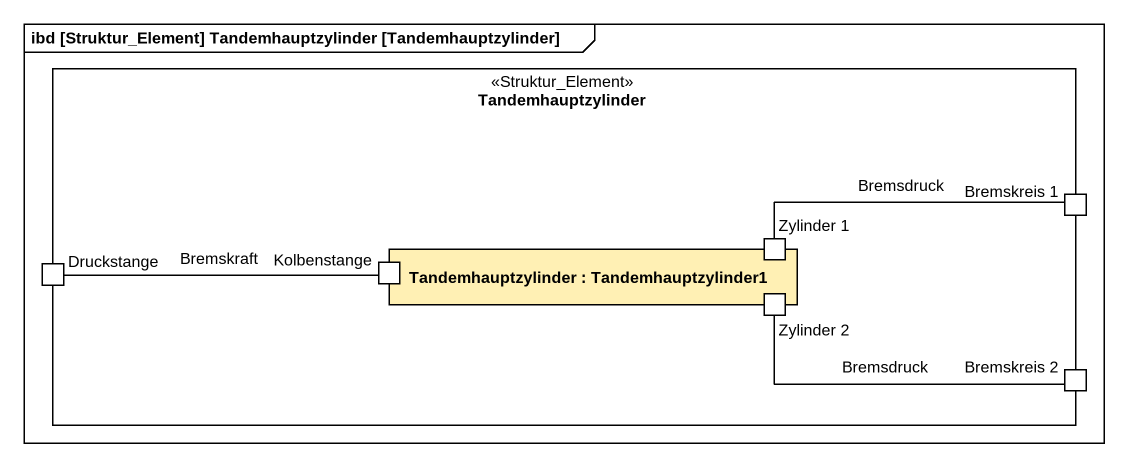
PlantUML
@startuml
mainframe ibd [Struktur_Element] Tandemhauptzylinder [Tandemhauptzylinder]
rectangle Tandemhauptzylinder <<Struktur_Element>> {
  port "Bremskreis 1" as Bremskreis_1
  port Druckstange
  rectangle "Tandemhauptzylinder : Tandemhauptzylinder1" as Tandemhauptzylinder_2 #FFF0B4 {
    port Kolbenstange
    port "Zylinder 1" as Zylinder_1
    port "Zylinder 2" as Zylinder_2
  }
  port "Bremskreis 2" as Bremskreis_2
}
Druckstange -right- Kolbenstange : Bremskraft
Zylinder_1 -right- Bremskreis_1 : Bremsdruck
Zylinder_2 -right- Bremskreis_2 : Bremsdruck
@enduml
